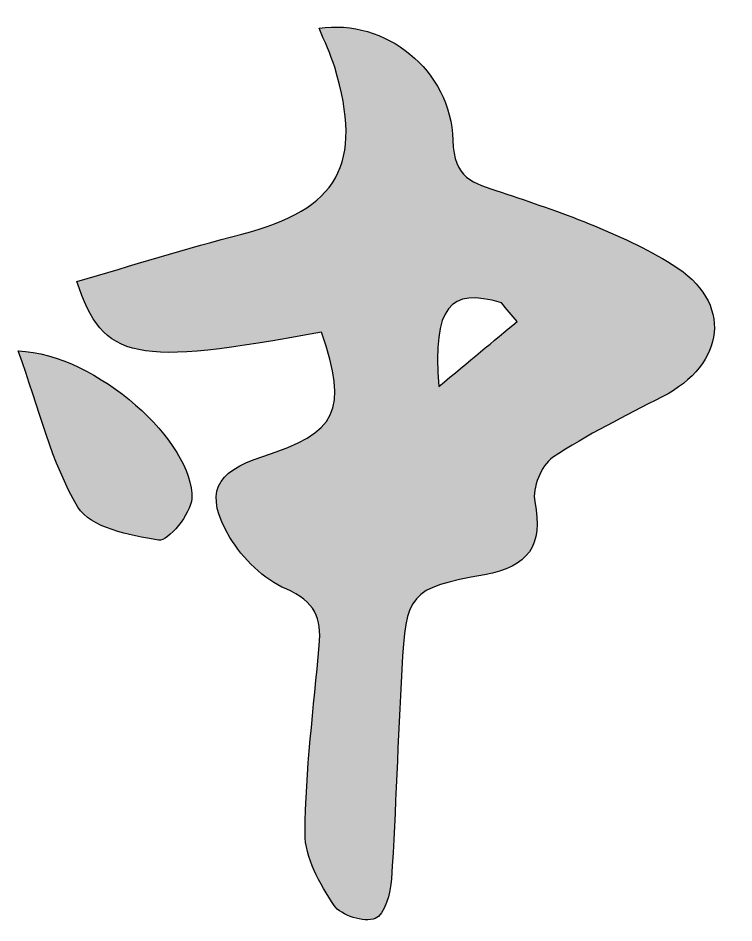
# Model space of a CAD drawing. Extents: x -191212 to 1245715665, y -234495 to 250873.
# Drawn here: x 209437 to 210073, y 151500 to 152304 of the extents above; entities that cross this region are included whole.
import ezdxf

# ---------------------------------------------------------------- set-up
doc = ezdxf.new("R2010")
doc.units = 0
doc.header["$LTSCALE"] = 500
doc.layers.get('0').update_dxf_attribs({"linetype": 'CONTINUOUS'})

# ---------------------------------------------------------------- blocks, each defined once
blk = doc.blocks.new('vdab')
h = blk.add_hatch(color=256)
edge = h.paths.add_edge_path()
edge.add_spline(control_points=[(577127.8, -397281.1), (577175.3, -397421.7), (577156.7, -397459.6), (577023.3, -397502)], knot_values=[20, 20, 20, 20, 21, 21, 21, 21], degree=3, periodic=0)
edge.add_spline(control_points=[(577023.3, -397502), (576938.4, -397529.1), (576918.7, -397568.3), (576965.1, -397645.9)], knot_values=[19, 19, 19, 19, 20, 20, 20, 20], degree=3, periodic=0)
edge.add_spline(control_points=[(576965.1, -397645.9), (576987.6, -397683.6), (577025.3, -397720.9), (577064.9, -397737.6)], knot_values=[18, 18, 18, 18, 19, 19, 19, 19], degree=3, periodic=0)
edge.add_spline(control_points=[(577064.9, -397737.6), (577116.3, -397759.4), (577128.2, -397789.8), (577123.9, -397837.8)], knot_values=[17, 17, 17, 17, 18, 18, 18, 18], degree=3, periodic=0)
edge.add_spline(control_points=[(577123.9, -397837.8), (577114.2, -397949), (577099.3, -398060.2), (577098.6, -398171.6)], knot_values=[16, 16, 16, 16, 17, 17, 17, 17], degree=3, periodic=0)
edge.add_spline(control_points=[(577098.6, -398171.6), (577098.3, -398214.8), (577125, -398261.9), (577150.2, -398300.1)], knot_values=[15, 15, 15, 15, 16, 16, 16, 16], degree=3, periodic=0)
edge.add_spline(control_points=[(577150.2, -398300.1), (577161.8, -398317.9), (577204.1, -398331.2), (577223.3, -398323.4)], knot_values=[14, 14, 14, 14, 15, 15, 15, 15], degree=3, periodic=0)
edge.add_spline(control_points=[(577223.3, -398323.4), (577240, -398316.8), (577250.5, -398278.1), (577252.1, -398252.9)], knot_values=[13, 13, 13, 13, 14, 14, 14, 14], degree=3, periodic=0)
edge.add_spline(control_points=[(577252.1, -398252.9), (577260.2, -398128.9), (577263.5, -398004.6), (577270.4, -397880.7)], knot_values=[12, 12, 12, 12, 13, 13, 13, 13], degree=3, periodic=0)
edge.add_spline(control_points=[(577270.4, -397880.7), (577278, -397745.1), (577283.6, -397736.9), (577417.5, -397712.2)], knot_values=[11, 11, 11, 11, 12, 12, 12, 12], degree=3, periodic=0)
edge.add_spline(control_points=[(577417.5, -397712.2), (577495.2, -397697.9), (577522.7, -397661.4), (577506.8, -397582.4)], knot_values=[10, 10, 10, 10, 11, 11, 11, 11], degree=3, periodic=0)
edge.add_spline(control_points=[(577506.8, -397582.4), (577502, -397558.6), (577518.4, -397517.6), (577538.3, -397504.2)], knot_values=[9, 9, 9, 9, 10, 10, 10, 10], degree=3, periodic=0)
edge.add_spline(control_points=[(577538.3, -397504.2), (577600, -397463), (577667.4, -397430.1), (577733.6, -397396.1)], knot_values=[8, 8, 8, 8, 9, 9, 9, 9], degree=3, periodic=0)
edge.add_spline(control_points=[(577733.6, -397396.1), (577846.2, -397338.2), (577860.8, -397227.8), (577751.3, -397160.9)], knot_values=[7, 7, 7, 7, 8, 8, 8, 8], degree=3, periodic=0)
edge.add_spline(control_points=[(577751.3, -397160.9), (577658.4, -397103.9), (577551.5, -397067.2), (577447.2, -397032.5)], knot_values=[6, 6, 6, 6, 7, 7, 7, 7], degree=3, periodic=0)
edge.add_spline(control_points=[(577447.2, -397032.5), (577395.4, -397015.3), (577363.5, -397008.4), (577361.4, -396940.1)], knot_values=[5, 5, 5, 5, 6, 6, 6, 6], degree=3, periodic=0)
edge.add_spline(control_points=[(577361.4, -396940.1), (577357.8, -396815.1), (577240.4, -396722.9), (577123.6, -396741.1)], knot_values=[4, 4, 4, 4, 5, 5, 5, 5], degree=3, periodic=0)
edge.add_spline(control_points=[(577123.6, -396741.1), (577133.1, -396764.5), (577144.2, -396786.8), (577151.3, -396810.4)], knot_values=[3, 3, 3, 3, 4, 4, 4, 4], degree=3, periodic=0)
edge.add_spline(control_points=[(577151.3, -396810.4), (577203.3, -396982.9), (577157.4, -397062.9), (576986.2, -397106.9)], knot_values=[2, 2, 2, 2, 3, 3, 3, 3], degree=3, periodic=0)
edge.add_spline(control_points=[(576986.2, -397106.9), (576887.9, -397132.3), (576790.8, -397162.8), (576693, -397191.1)], knot_values=[1, 1, 1, 1, 2, 2, 2, 2], degree=3, periodic=0)
edge.add_spline(control_points=[(576693, -397191.1), (576739.8, -397332.5), (576794.6, -397342.8), (577127.8, -397281.1)], knot_values=[0, 0, 0, 0, 1, 1, 1, 1], degree=3, periodic=0)
edge = h.paths.add_edge_path(flags=16)
edge.add_spline(control_points=[(577336.3, -397378), (577325.9, -397234.5), (577355.1, -397202.2), (577447.6, -397228.8)], knot_values=[1, 1, 1, 1, 2, 2, 2, 2], degree=3, periodic=0)
edge.add_spline(control_points=[(577447.6, -397228.8), (577456.9, -397239.9), (577466.2, -397251), (577475.6, -397262.1)], knot_values=[0, 0, 0, 0, 1, 1, 1, 1], degree=3, periodic=0)
edge.add_spline(control_points=[(577475.6, -397262.1), (577433.3, -397297.3), (577390.9, -397332.5), (577336.3, -397378)], knot_values=[2, 2, 2, 2, 3, 3, 3, 3], degree=3, periodic=0)
h = blk.add_hatch(color=256)
edge = h.paths.add_edge_path()
edge.add_spline(control_points=[(576694.8, -397592.1), (576716.6, -397628.5), (576787.3, -397643), (576838.4, -397650.8)], knot_values=[2, 2, 2, 2, 3, 3, 3, 3], degree=3, periodic=0)
edge.add_spline(control_points=[(576838.4, -397650.8), (576854.8, -397653.4), (576896.1, -397603.7), (576897.2, -397576.7)], knot_values=[1, 1, 1, 1, 2, 2, 2, 2], degree=3, periodic=0)
edge.add_spline(control_points=[(576897.2, -397576.7), (576901.4, -397478.1), (576729.5, -397320), (576588.6, -397314.3)], knot_values=[0, 0, 0, 0, 1, 1, 1, 1], degree=3, periodic=0)
edge.add_spline(control_points=[(576588.6, -397314.3), (576626.5, -397419.1), (576647.8, -397513.2), (576694.8, -397592.1)], knot_values=[3, 3, 3, 3, 4, 4, 4, 4], degree=3, periodic=0)
for points in [[(577123.6, -396741.1), (577240.4, -396722.9), (577357.8, -396815.1), (577361.4, -396940.1)], [(577151.3, -396810.4), (577144.2, -396786.8), (577133.1, -396764.5), (577123.6, -396741.1)], [(576986.2, -397106.9), (577157.4, -397062.9), (577203.3, -396982.9), (577151.3, -396810.4)], [(577361.4, -396940.1), (577363.5, -397008.4), (577395.4, -397015.3), (577447.2, -397032.5)], [(577447.2, -397032.5), (577551.5, -397067.2), (577658.4, -397103.9), (577751.3, -397160.9)], [(576693, -397191.1), (576790.8, -397162.8), (576887.9, -397132.3), (576986.2, -397106.9)], [(577751.3, -397160.9), (577860.8, -397227.8), (577846.2, -397338.2), (577733.6, -397396.1)], [(577127.8, -397281.1), (576794.6, -397342.8), (576739.8, -397332.5), (576693, -397191.1)], [(577447.6, -397228.8), (577355.1, -397202.2), (577325.9, -397234.5), (577336.3, -397378)], [(577475.6, -397262.1), (577466.2, -397251), (577456.9, -397239.9), (577447.6, -397228.8)], [(577336.3, -397378), (577390.9, -397332.5), (577433.3, -397297.3), (577475.6, -397262.1)], [(577023.3, -397502), (577156.7, -397459.6), (577175.3, -397421.7), (577127.8, -397281.1)], [(576588.6, -397314.3), (576729.5, -397320), (576901.4, -397478.1), (576897.2, -397576.7)], [(576694.8, -397592.1), (576647.8, -397513.2), (576626.5, -397419.1), (576588.6, -397314.3)], [(577733.6, -397396.1), (577667.4, -397430.1), (577600, -397463), (577538.3, -397504.2)], [(576965.1, -397645.9), (576918.7, -397568.3), (576938.4, -397529.1), (577023.3, -397502)], [(577538.3, -397504.2), (577518.4, -397517.6), (577502, -397558.6), (577506.8, -397582.4)], [(576897.2, -397576.7), (576896.1, -397603.7), (576854.8, -397653.4), (576838.4, -397650.8)], [(577506.8, -397582.4), (577522.7, -397661.4), (577495.2, -397697.9), (577417.5, -397712.2)], [(576838.4, -397650.8), (576787.3, -397643), (576716.6, -397628.5), (576694.8, -397592.1)], [(577064.9, -397737.6), (577025.3, -397720.9), (576987.6, -397683.6), (576965.1, -397645.9)], [(577417.5, -397712.2), (577283.6, -397736.9), (577278, -397745.1), (577270.4, -397880.7)], [(577123.9, -397837.8), (577128.2, -397789.8), (577116.3, -397759.4), (577064.9, -397737.6)], [(577098.6, -398171.6), (577099.3, -398060.2), (577114.2, -397949), (577123.9, -397837.8)], [(577270.4, -397880.7), (577263.5, -398004.6), (577260.2, -398128.9), (577252.1, -398252.9)], [(577150.2, -398300.1), (577125, -398261.9), (577098.3, -398214.8), (577098.6, -398171.6)], [(577252.1, -398252.9), (577250.5, -398278.1), (577240, -398316.8), (577223.3, -398323.4)], [(577223.3, -398323.4), (577204.1, -398331.2), (577161.8, -398317.9), (577150.2, -398300.1)]]:
    blk.add_open_spline(points, degree=3)

msp = doc.modelspace()

# ---------------------------------------------------------------- block references
at = {"xscale": 0.5, "yscale": 0.5, "zscale": 0.5}
msp.add_blockref('vdab', (-78857.1, 350665.86), dxfattribs=at)

doc.saveas('drawing.dxf')
